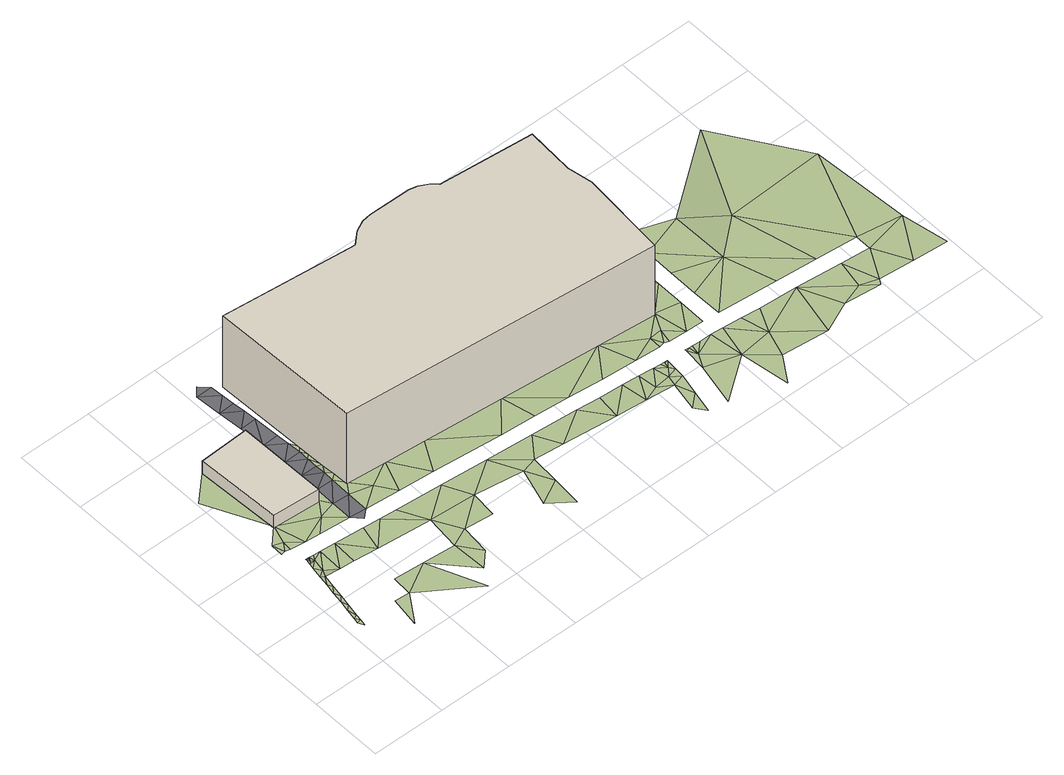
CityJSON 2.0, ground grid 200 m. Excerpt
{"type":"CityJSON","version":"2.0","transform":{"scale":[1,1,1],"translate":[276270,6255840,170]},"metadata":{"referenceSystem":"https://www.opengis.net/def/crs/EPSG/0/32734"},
"CityObjects":{
"building1":{"type":"Building","attributes":{"address":"Woodstock Cape Town","building":"industrial","building:levels":1,"building_height":4.1,"roof_height":8.86,"ground_height":4.76,"plus_code":"4FRW3CFW+G3Q"},"geometry":[{"type":"Solid","lod":"1","boundaries":[[[[0,1,2,3]],[[1,4,5,2]],[[4,6,7,5]],[[6,0,3,7]],[[3,2,5,7]],[[6,4,1,0]]]]}]},
"building2":{"type":"Building","attributes":{"address":"WEX 1 85 Albert Road Woodstock 7915 Cape Town","building":"apartments","building:levels":8,"building:flats":"275","operator":"Signatura","building_height":23.7,"roof_height":28.2,"ground_height":4.5,"plus_code":"4FRW3CFW+H89"},"geometry":[{"type":"Solid","lod":"1","boundaries":[[[[8,9,10,11]],[[9,12,13,10]],[[12,14,15,13]],[[14,16,17,15]],[[16,18,19,17]],[[18,20,21,19]],[[20,22,23,21]],[[22,24,25,23]],[[24,26,27,25]],[[26,28,29,27]],[[28,30,31,29]],[[30,32,33,31]],[[32,34,35,33]],[[34,8,11,35]],[[11,10,13,15,17,19,21,23,25,27,29,31,33,35]],[[34,32,30,28,26,24,22,20,18,16,14,12,9,8]]]]}]},
"terrain1":{"type":"TINRelief","geometry":[{"type":"CompositeSurface","lod":"1","boundaries":[[[36,37,38]],[[39,36,38]],[[39,38,40]],[[40,41,39]],[[41,40,42]],[[42,43,41]],[[43,42,44]],[[44,45,43]],[[45,44,46]],[[45,46,47]],[[46,48,47]],[[48,49,47]],[[48,50,49]],[[49,50,51]],[[52,53,54]],[[50,55,51]],[[55,56,51]],[[48,57,50]],[[58,56,59]],[[60,61,62]],[[56,55,59]],[[58,59,63]],[[58,63,64]],[[54,65,52]],[[59,66,63]],[[66,64,63]],[[66,59,55]],[[65,54,67]],[[68,66,55]],[[69,55,50]],[[50,57,69]],[[70,52,65]],[[69,68,55]],[[65,67,71]],[[71,70,65]],[[57,72,69]],[[72,57,73]],[[74,70,4]],[[75,76,62]],[[71,77,70]],[[72,73,78]],[[79,77,71]],[[75,62,80]],[[72,78,81]],[[70,77,82]],[[83,77,79]],[[81,78,84]],[[85,77,83]],[[77,85,82]],[[75,86,87]],[[82,85,88]],[[89,82,88]],[[84,78,90]],[[91,89,88]],[[92,89,93]],[[93,89,91]],[[86,94,87]],[[90,95,84]],[[96,92,93]],[[97,98,99]],[[100,101,98]],[[102,87,94]],[[102,90,87]],[[98,97,100]],[[101,103,104]],[[103,101,100]],[[105,97,99]],[[106,107,104]],[[104,103,106]],[[108,107,106]],[[106,109,108]],[[109,110,108]],[[90,111,95]],[[110,109,112]],[[113,110,112]],[[114,100,97]],[[102,115,90]],[[105,114,97]],[[115,111,90]],[[102,116,115]],[[117,114,105]],[[118,114,117]],[[111,115,119]],[[115,120,119]],[[121,118,117]],[[122,123,124]],[[124,120,122]],[[120,125,119]],[[124,125,120]],[[119,125,126]],[[118,121,127]],[[125,128,126]],[[129,127,121]],[[126,128,130]],[[131,127,129]],[[132,130,128]],[[130,132,133]],[[131,134,127]],[[132,135,133]],[[135,132,136]],[[134,131,137]],[[138,135,136]],[[138,136,139]],[[140,139,136]],[[141,142,143]],[[134,137,144]],[[143,140,141]],[[139,145,138]],[[140,146,139]],[[145,139,146]],[[140,143,147]],[[146,140,147]],[[148,145,146]],[[147,149,146]],[[150,145,148]],[[149,148,146]],[[148,151,150]],[[134,144,152]],[[148,149,153]],[[153,151,148]],[[153,154,151]],[[152,144,155]],[[156,157,158]],[[152,159,134]],[[152,155,160]],[[161,162,157]],[[160,163,152]],[[164,165,162]],[[161,164,162]],[[160,166,163]],[[164,161,167]],[[161,157,156]],[[168,167,161]],[[163,159,152]],[[163,166,169]],[[168,161,170]],[[159,163,169]],[[161,156,170]],[[156,171,172]],[[170,156,173]],[[174,159,169]],[[169,175,174]],[[176,173,156]],[[177,178,159]],[[156,172,176]],[[177,159,174]],[[176,179,173]],[[180,178,177]],[[178,180,181]],[[182,176,172]],[[183,179,176]],[[184,185,186]],[[186,185,187]],[[183,176,188]],[[182,188,176]],[[185,189,187]],[[190,185,184]],[[191,192,189]],[[188,182,193]],[[185,191,189]],[[194,185,190]],[[195,188,193]],[[191,185,196]],[[188,195,197]],[[185,194,196]],[[195,193,198]],[[195,198,199]],[[199,197,195]],[[196,194,200]],[[197,199,201]],[[191,196,202]],[[203,201,199]],[[200,204,196]],[[200,201,205]],[[201,203,205]],[[196,204,202]],[[205,203,206]],[[204,200,205]]]}]},
"road1":{"type":"Road","attributes":{"highway":"residential","name":"Alexander Street","surface":"asphalt","lanes":2,"width":4.4},"geometry":[{"type":"MultiSurface","lod":"1","boundaries":[[[101,85,98]],[[113,93,110]],[[104,91,88]],[[104,88,101]],[[99,83,207]],[[83,99,98]],[[208,209,210]],[[211,212,210]],[[213,209,214]],[[212,211,215]],[[215,96,216]],[[96,215,211]],[[208,210,217]],[[93,91,108]],[[91,104,107]],[[96,113,216]],[[110,93,108]],[[209,208,214]],[[85,101,88]],[[113,96,93]],[[108,91,107]],[[83,98,85]],[[210,212,217]]]}]}
},
"vertices":[
[211,456,8],[207,700,8],[207,700,49],[211,456,49],[72,694,8],[72,694,49],[83,464,8],[83,464,49],
[281,862,6],[294,456,6],[294,456,243],[281,862,243],[1150,380,6],[1150,380,243],[1171,618,6],[1171,618,243],[1159,685,6],[1159,685,243],[1167,815,6],[1167,815,243],[912,838,6],[912,838,243],[895,854,6],[895,854,243],[871,867,6],[871,867,243],[848,872,6],[848,872,243],[734,873,6],[734,873,243],[707,869,6],[707,869,243],[678,855,6],[678,855,243],[647,826,6],[647,826,243],
[30,119,13],[37,104,13],[41,121,13],[33,134,13],[44,138,13],[38,163,13],[50,172,13],[44,192,13],[56,205,13],[49,222,13],[62,239,13],[55,251,13],[68,273,13],[60,280,12],[77,292,12],[65,310,12],[41,422,12],[40,389,12],[52,391,12],[83,326,12],[68,324,12],[108,269,13],[71,339,12],[74,331,12],[137,113,13],[124,33,13],[177,111,13],[76,339,12],[71,342,12],[67,414,12],[81,341,12],[64,387,12],[91,340,12],[111,338,12],[83,464,12],[105,383,12],[151,335,12],[148,266,13],[6,631,8],[260,158,13],[180,164,13],[182,415,12],[214,259,13],[146,379,12],[322,8,16],[231,328,12],[211,456,12],[229,372,12],[277,324,12],[230,428,12],[353,57,13],[349,151,13],[231,484,12],[209,536,9],[359,245,13],[233,540,9],[208,616,9],[234,596,9],[390,95,13],[323,320,12],[230,666,9],[333,410,12],[274,426,12],[273,368,12],[294,456,12],[275,483,12],[399,174,13],[292,496,12],[276,512,12],[367,360,12],[291,536,9],[277,540,9],[277,569,9],[290,579,9],[278,597,9],[448,309,13],[289,610,9],[276,633,9],[401,447,12],[482,236,14],[476,166,14],[461,351,13],[508,437,13],[574,298,13],[614,218,14],[649,334,13],[582,114,14],[642,68,14],[648,148,14],[655,228,14],[700,287,14],[722,418,14],[734,219,15],[743,326,14],[825,276,15],[836,318,14],[881,204,15],[888,270,15],[991,394,15],[951,265,16],[961,195,16],[930,309,14],[997,261,16],[1003,210,16],[1040,187,16],[1024,108,16],[1045,80,16],[1058,138,16],[1024,301,15],[1037,257,16],[1046,215,16],[1071,195,16],[1064,237,16],[1074,222,16],[1057,255,16],[1067,254,16],[1093,330,15],[1076,250,16],[1076,254,16],[1092,297,15],[1213,156,17],[1122,185,16],[1096,70,16],[1150,380,15],[1107,300,15],[1142,223,16],[1128,247,16],[1126,332,15],[1138,250,16],[1128,251,16],[1119,295,15],[1148,250,16],[1168,248,16],[1167,293,15],[1201,247,17],[1232,21,20],[1281,95,17],[1235,245,17],[1215,366,16],[1215,290,16],[1304,167,17],[1216,443,16],[1160,499,15],[1286,240,17],[1217,595,13],[1171,618,12],[1407,83,17],[1336,235,17],[1259,287,16],[1378,406,16],[1259,367,16],[1259,447,16],[1438,226,19],[1260,527,16],[1418,272,17],[1379,566,13],[1260,607,13],[1488,118,19],[1529,261,19],[1547,138,19],[1475,486,19],[1562,214,19],[1586,107,19],[1595,123,19],[1641,251,19],[1642,207,19],[1597,729,14],[1690,114,19],[1742,498,19],[1761,232,19],[1785,106,19],
[251,348,12],[264,843,6],[217,877,6],[222,807,6],[226,736,9],[268,773,9],[238,900,6],[261,878,6],[270,738,9],[274,668,9],[266,808,6]
]}
